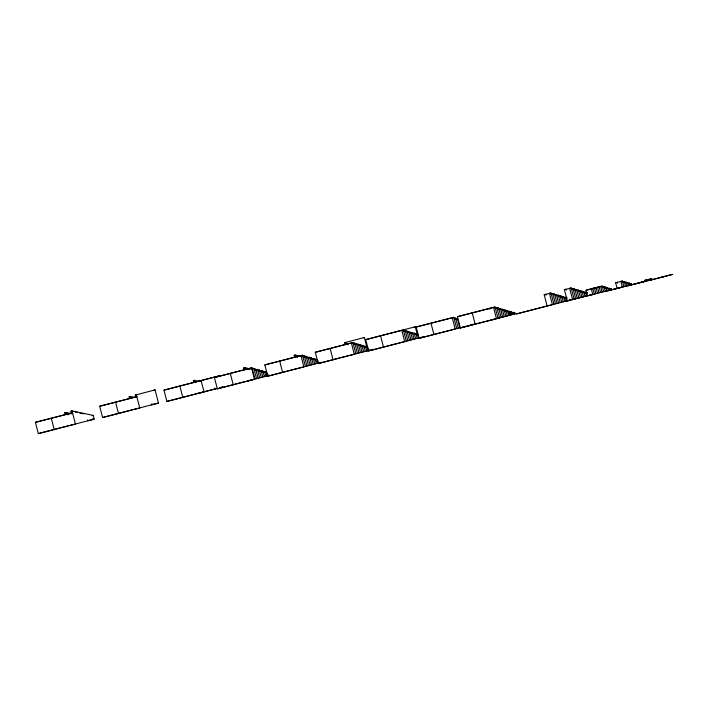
<?xml version="1.0" encoding="UTF-8"?>
<svg xmlns="http://www.w3.org/2000/svg" width="708" height="708" viewBox="0 0 708 708"><rect width="100%" height="100%" fill="white"/><g stroke="black" fill="none" stroke-linecap="round" stroke-linejoin="round"><path stroke-width="1.06" d="M135.777 396.958L135.29 395.073L155.061 389.896L158.468 403.073L102.607 417.534L99.686 406.242L136.83 396.692L99.686 406.242M35.4 422.34L72.543 412.782L35.4 422.34L38.32 433.623L94.182 419.163L93.208 415.392L72.057 410.906L71.004 411.162L71.49 413.047M217.56 388.338L166.893 401.445L163.973 390.152L201.621 380.453M345.07 344.566L344.584 342.681L364.354 337.504L366.992 347.699M196.364 381.771L194.806 382.178L194.319 380.302L193.266 380.559L193.753 382.444M200.063 380.86L219.843 375.691L163.973 390.152M214.409 377.523L251.552 367.974L254.473 379.267L217.329 388.816L214.409 377.523L235.64 371.957L252.057 367.824L254.977 379.116M246.8 369.142L245.242 369.549L244.756 367.673L243.702 367.939L244.189 369.815M250.499 368.24L252.057 367.824M319.467 362.806L267.774 376.187L264.854 364.903L302.502 355.204L305.422 366.496M264.854 364.903L302.502 355.204M252.305 368.771L253.862 368.364L256.544 378.709M369.903 350.186L318.211 363.567L315.29 352.274L352.938 342.575L355.859 353.867M315.29 352.274L352.938 342.575M302.741 356.142L304.307 355.735L306.98 366.08M420.34 337.557L368.647 350.938L365.726 339.645L403.374 329.955L406.295 341.238M365.726 339.645L415.286 326.76L417.428 335.043M254.11 369.302L255.668 368.895L258.101 378.302M353.186 343.513L354.743 343.106L357.416 353.46M461.421 327.388L419.092 338.318L416.171 327.025L453.819 317.326L456.74 328.618M416.171 327.025L453.819 317.326M304.546 356.673L306.104 356.266L308.538 365.673M509.654 314.157L514.911 312.848L515.15 313.786L460.342 327.99L457.421 316.697L495.069 306.998L497.99 318.29M403.622 330.893L405.18 330.486L407.861 340.831M488.255 308.723L489.812 308.316L490.051 309.254M255.915 369.833L257.473 369.426L259.659 377.886M457.421 316.697L495.069 306.998M354.982 344.053L356.549 343.637L358.983 353.044M454.058 318.264L455.616 317.857L458.297 328.202M306.352 357.204L307.909 356.797L310.104 365.266M547.125 306.006L544.204 294.714L545.771 294.307L546.01 295.245M553.948 304.281L551.028 292.988L549.461 293.404L552.382 304.688L516.3 313.98L567.984 300.599M588.189 295.537L567.329 300.953L564.409 289.661L565.966 289.253L566.205 290.191M405.427 331.424L406.985 331.017L409.419 340.424M495.308 307.936L496.874 307.529L499.547 317.874M574.144 299.227L571.223 287.935L569.666 288.342L572.586 299.634M257.712 370.364L259.278 369.957L261.225 377.479M356.788 344.584L358.345 344.168L360.54 352.637M455.864 318.795L457.421 318.388L459.855 327.795M308.157 357.735L309.715 357.328L311.662 364.859M551.266 293.935L552.824 293.519L555.506 303.874M407.224 331.955L408.79 331.548L410.976 340.008M571.471 288.873L573.029 288.466L575.701 298.811M259.517 370.895L261.084 370.488L262.783 377.072M497.113 308.467L498.68 308.06L501.114 317.467M358.593 345.115L360.151 344.699L362.098 352.23M309.962 358.266L311.52 357.859L313.219 364.443M553.072 294.466L554.63 294.05L557.063 303.466M409.029 332.486L410.596 332.079L412.543 339.601M498.919 308.998L500.476 308.591L502.671 317.06M573.268 289.404L574.834 288.997L577.268 298.404M261.323 371.426L262.88 371.019L264.341 376.665M360.399 345.646L361.956 345.23L363.664 351.823M311.759 358.797L313.325 358.39L314.786 364.036M554.877 294.997L556.435 294.581L558.63 303.051M410.835 333.017L412.392 332.61L414.1 339.194M575.073 289.935L576.639 289.528L578.825 297.997M500.724 309.529L502.282 309.122L504.229 316.653M263.128 371.957L264.686 371.55L265.907 376.249M362.204 346.177L363.762 345.761L365.222 351.407M556.683 295.528L558.24 295.121L560.187 302.643M313.564 359.328L315.122 358.921L316.343 363.629M412.64 333.548L414.198 333.141L415.658 338.787M576.878 290.466L578.436 290.059L580.383 297.59M264.934 372.488L266.491 372.081L267.465 375.842L247.11 381.108M502.53 310.069L504.087 309.653L505.795 316.237M364 346.708L365.567 346.3L366.779 351M315.37 359.859L316.927 359.452L317.901 363.213M558.479 296.059L560.046 295.652L561.745 302.236M414.446 334.079L416.003 333.672L417.224 338.371M504.335 310.6L505.893 310.184L507.353 315.83M578.684 290.997L580.241 290.59L581.949 297.174M365.806 347.239L367.372 346.832L368.346 350.593M38.32 433.623L59.552 428.057M560.285 296.59L561.851 296.183L563.311 301.82M416.251 334.61L417.809 334.203L418.782 337.964M580.489 291.537L582.047 291.121L583.507 296.767M506.131 311.131L507.698 310.715L508.91 315.423M603.703 291.714L602.251 286.067L591.322 288.935L592.782 294.581L587.525 295.891L586.065 290.245L596.986 287.386M617.084 288.377L615.633 282.74L617.19 282.324L617.429 283.271M623.907 286.651L622.447 281.014L620.889 281.421L622.35 287.067L607.73 290.838L631.713 284.607L631.465 283.669L629.359 284.191M102.607 417.534L132.387 409.826M562.09 297.121L563.648 296.714L564.869 301.413M507.937 311.662L509.495 311.246L510.468 315.016M582.295 292.068L583.852 291.652L585.065 296.36M602.49 287.006L604.048 286.598L605.269 291.307M166.893 401.445L217.029 388.471M622.686 281.952L624.252 281.545L625.465 286.244M219.639 387.798L222.754 386.975L221.71 387.241M563.895 297.652L565.453 297.245L566.427 301.006M217.329 388.816L246.039 381.373M584.091 292.599L585.658 292.183L586.631 295.953M509.742 312.193L511.3 311.777L511.548 312.724L513.105 312.316L513.353 313.255L514.911 312.848M604.296 287.536L605.853 287.129L606.827 290.891M267.774 376.187L297.546 368.479M624.491 282.483L626.058 282.076L627.031 285.837M585.897 293.13L587.454 292.714L585.357 293.245M318.211 363.567L339.442 357.991M371.461 349.77L373.028 349.363L366.717 350.938M606.101 288.067L607.659 287.66L608.384 290.484M626.297 283.014L627.854 282.607L628.589 285.43M368.647 350.938L398.427 343.23M607.898 288.599L609.464 288.191L609.951 290.076M419.092 338.318L455.173 329.025L452.253 317.733M462.404 327.061L463.961 326.654M464.536 326.565L466.103 326.158M467.661 325.751L469.218 325.335M470.776 324.928L472.342 324.521M628.102 283.545L629.66 283.138L630.147 285.014M460.342 327.99L496.432 318.697L493.511 307.405M491.166 320.016L515.15 313.786M609.703 289.13L611.269 288.722L611.508 289.661L589.083 295.484M629.908 284.076L631.465 283.669M645.094 281.28L644.846 280.333L646.404 279.925L646.652 280.864L627.925 285.784L644.103 281.598M569.551 300.183L571.108 299.776L565.851 301.095L565.604 300.157M633.182 284.466L651.909 279.554L651.67 278.607L650.103 279.023L650.351 279.961M567.329 300.953L570.444 300.13M572.011 299.723L590.26 294.988M612.986 289.519L631.713 284.607M154.017 390.161L155.061 389.896M363.31 337.769L364.354 337.504M65.18 414.631L64.694 412.746L65.747 412.481L72.092 413.835M135.317 397.515L130.033 396.392L128.98 396.657L129.467 398.533M135.29 395.073L136.343 394.807L139.75 407.985L133.44 409.56M294.625 357.195L294.139 355.31L295.192 355.044L300.484 356.168M344.584 342.681L345.637 342.424L346.124 344.3M414.233 327.025L415.286 326.76M544.204 294.714L551.028 292.988M564.409 289.661L571.223 287.935M251.765 368.886L253.862 368.364M302.201 356.257L304.307 355.735M352.637 343.637L354.743 343.106M403.082 331.008L405.18 330.486M494.768 308.06L496.874 307.529M550.727 294.05L552.824 293.519M570.922 288.997L573.029 288.466M304.006 356.788L306.104 356.266M354.442 344.168L356.549 343.637M404.879 331.539L406.985 331.017M455.324 318.91L457.421 318.388M496.574 308.591L498.68 308.06M552.532 294.581L554.63 294.05M572.728 289.528L574.834 288.997M255.367 369.948L257.473 369.426M356.248 344.699L358.345 344.168M406.684 332.07L408.79 331.548M498.379 309.122L500.476 308.591M574.533 290.059L576.639 289.528M257.172 370.479L259.278 369.957M307.608 357.859L309.715 357.328M358.053 345.23L360.151 344.699M500.184 309.653L502.282 309.122M556.134 295.643L558.24 295.121M576.339 290.59L578.436 290.059M258.978 371.01L261.084 370.488M309.414 358.39L311.52 357.859M359.85 345.761L361.956 345.23M410.295 333.132L412.392 332.61M501.981 310.184L504.087 309.653M557.939 296.174L560.046 295.652M578.144 291.121L580.241 290.59M260.783 371.541L262.88 371.019M311.219 358.921L313.325 358.39M361.655 346.292L363.762 345.761M412.1 333.663L414.198 333.141M503.786 310.715L505.893 310.184M559.745 296.705L561.851 296.183M579.94 291.652L582.047 291.121M592.304 288.607L602.251 286.067M615.633 282.74L622.447 281.014M586.065 290.245L596.003 287.705L597.464 293.351M262.579 372.072L264.686 371.55M363.461 346.823L365.567 346.3M413.897 334.194L416.003 333.672M505.592 311.246L507.698 310.715M561.55 297.236L563.648 296.714M581.746 292.183L583.852 291.652M601.95 287.121L604.048 286.598M622.146 282.067L624.252 281.545M92.155 415.658L93.208 415.392M264.385 372.603L266.491 372.081M314.83 359.983L316.927 359.452M365.266 347.354L367.372 346.832M507.397 311.777L509.495 311.246M563.356 297.767L565.453 297.245M583.551 292.714L585.658 292.183M603.747 287.66L605.853 287.129M623.952 282.598L626.058 282.076M509.202 312.308L511.3 311.777M565.152 298.298L567.258 297.776M605.552 288.191L607.659 287.66M625.757 283.129L627.854 282.607M316.334 361.567L318.432 361.045M508.902 313.361L513.105 312.316M627.562 283.66L629.66 283.138M266.137 375.134L268.235 374.612M609.163 289.253L611.269 288.722M644.846 280.333L651.67 278.607M94.182 419.163L87.872 420.738L87.633 419.8M151.114 404.914L158.468 403.073M215.4 388.816L216.444 388.559M265.836 376.196L266.889 375.93L266.642 374.992M316.272 363.567L321.529 362.248M417.154 338.318L423.464 336.734M470.749 324.901L473.9 324.114M606.252 290.979L611.508 289.661M640.413 282.51L651.909 279.554M661.104 277.324L672.6 274.377L648.616 280.598L664.794 276.421M60.623 427.791L68.101 425.915M69.154 425.658L75.455 424.074L72.057 410.906M197.727 393.471L204.037 391.887L201.116 380.603M248.163 380.842L254.473 379.267M298.599 368.222L303.856 366.903L300.935 355.611M340.513 357.726L347.991 355.859M349.044 355.593L354.301 354.274L351.38 342.982M399.48 342.964L404.737 341.654L401.817 330.362M303.661 356.841L305.776 357.292M307.892 357.744L316.352 359.54M294.139 355.31L296.263 355.761M244.756 367.673L250.048 368.797M257.446 370.364L265.916 372.169M243.702 367.939L250.048 369.284M258.517 371.081L262.748 371.983M194.319 380.302L198.55 381.196M71.004 411.162L73.119 411.614M75.234 412.065L77.349 412.516M79.464 412.968L83.694 413.861M64.694 412.746L69.977 413.87M600.685 286.474L602.145 292.121M599.127 286.882L600.588 292.528M597.57 287.298L599.03 292.944M594.446 288.112L595.906 293.758M592.888 288.519L594.348 294.165M472.28 312.98L475.201 324.264M431.022 323.308L433.942 334.592M417.959 337.114L418.207 338.052M380.585 335.928L383.506 347.221M367.523 349.734L367.762 350.681M347.681 343.893L347.92 344.831M330.149 348.557L333.07 359.85M297.245 356.522L297.484 357.46M295.192 355.044L295.679 356.929M279.704 361.186L282.625 372.47M265.084 375.399L265.323 376.337M230.321 373.541L233.242 384.833M214.648 388.028L214.887 388.966M179.885 386.17L182.806 397.462M151.919 403.71L152.158 404.649M130.033 396.392L130.52 398.268M115.599 402.259L118.519 413.552M92.89 418.481L93.137 419.428M67.791 413.959L68.03 414.897M65.747 412.481L66.233 414.366M51.312 418.357L54.224 429.65"/></g></svg>
